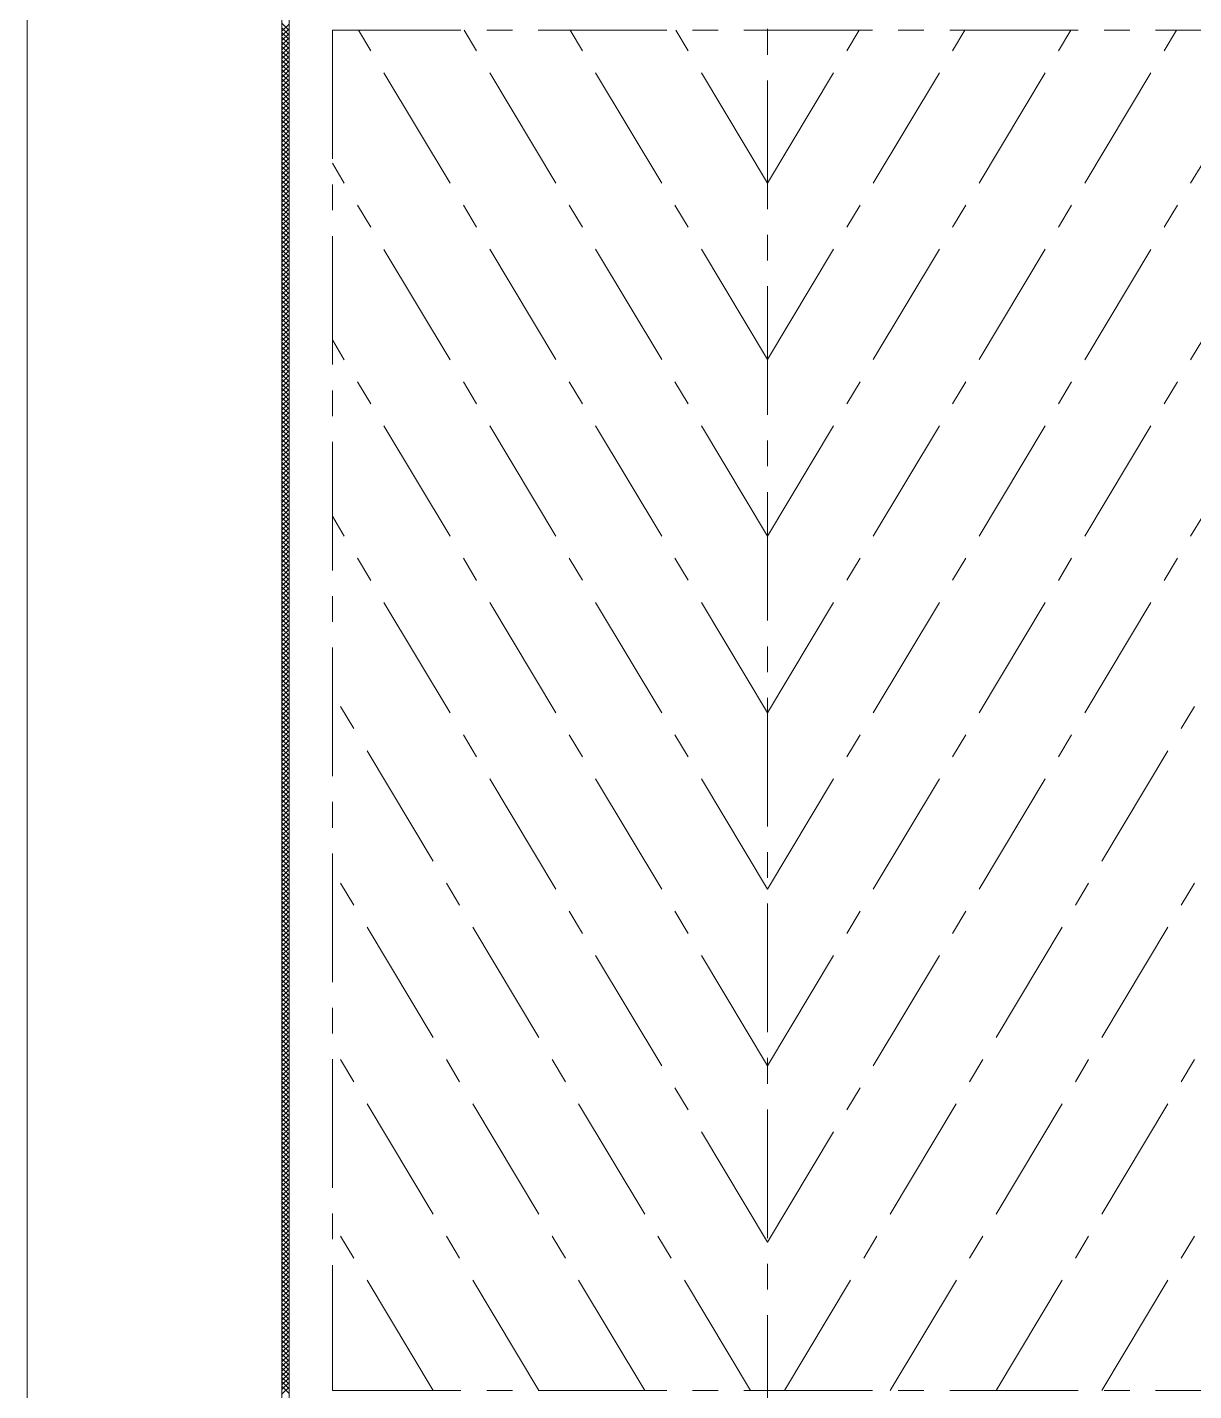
# Model space of a CAD drawing. Header units: millimetres. Extents: x -394 to 6212, y -2458 to 809.
# Drawn here: x 4066.87 to 4089.55, y -1860.12 to -1833.62 of the extents above; entities that cross this region are included whole.
import ezdxf

# ---------------------------------------------------------------- set-up
doc = ezdxf.new("R2010")
doc.units = ezdxf.units.MM
doc.linetypes.add('CENTERX2', pattern=[4, 2.5, -0.5, 0.5, -0.5])
for name, color, linetype, lineweight, true_color in [('1', 1, 'Continuous', 18, 0xff0000), ('2', 2, 'Continuous', 18, 0xffff00), ('3', 3, 'CENTERX2', 18, 0x00ff00)]:
    doc.layers.add(name, color=color, linetype=linetype, lineweight=lineweight, true_color=true_color)

msp = doc.modelspace()

# ---------------------------------------------------------------- linework, layer by layer
at = {"layer": '1'}
for p, q in [((4066.8749, -1814.1727), (4066.8749, -1879.42347)), ((4071.82578, -1831.91353), (4071.82578, -1861.7109)), ((4071.96417, -1832.80801), (4071.96417, -1860.78816))]:
    msp.add_line(p, q, dxfattribs=at)
at = {"layer": '2'}
for p, q in [((4071.96417, -1833.67807), (4071.82578, -1833.53968)), ((4071.82578, -1833.6943), (4071.96417, -1833.55591)), ((4071.96417, -1833.76787), (4071.82578, -1833.62948)), ((4071.82578, -1833.7841), (4071.96417, -1833.64571)), ((4071.96417, -1833.85767), (4071.82578, -1833.71928)), ((4071.82578, -1833.8739), (4071.96417, -1833.73552)), ((4071.96417, -1833.94748), (4071.82578, -1833.80909)), ((4071.82578, -1833.96371), (4071.96417, -1833.82532)), ((4071.96417, -1834.03728), (4071.82578, -1833.89889)), ((4071.82578, -1834.05351), (4071.96417, -1833.91512)), ((4071.96417, -1834.12708), (4071.82578, -1833.98869)), ((4071.82578, -1834.14331), (4071.96417, -1834.00492)), ((4071.96417, -1834.21688), (4071.82578, -1834.07849)), ((4071.82578, -1834.23312), (4071.96417, -1834.09473)), ((4071.96417, -1834.30669), (4071.82578, -1834.1683)), ((4071.82578, -1834.32292), (4071.96417, -1834.18453)), ((4071.96417, -1834.39649), (4071.82578, -1834.2581)), ((4071.82578, -1834.41272), (4071.96417, -1834.27433)), ((4071.96417, -1834.48629), (4071.82578, -1834.3479)), ((4071.82578, -1834.50252), (4071.96417, -1834.36413)), ((4071.96417, -1834.57609), (4071.82578, -1834.4377)), ((4071.82578, -1834.59233), (4071.96417, -1834.45394)), ((4071.96417, -1834.6659), (4071.82578, -1834.52751)), ((4071.82578, -1834.68213), (4071.96417, -1834.54374)), ((4071.96417, -1834.7557), (4071.82578, -1834.61731)), ((4071.82578, -1834.77193), (4071.96417, -1834.63354)), ((4071.96417, -1834.8455), (4071.82578, -1834.70711)), ((4071.82578, -1834.86173), (4071.96417, -1834.72334)), ((4071.96417, -1834.9353), (4071.82578, -1834.79692)), ((4071.82578, -1834.95154), (4071.96417, -1834.81315)), ((4071.96417, -1835.02511), (4071.82578, -1834.88672)), ((4071.82578, -1835.04134), (4071.96417, -1834.90295)), ((4071.96417, -1835.11491), (4071.82578, -1834.97652)), ((4071.82578, -1835.13114), (4071.96417, -1834.99275)), ((4071.96417, -1835.20471), (4071.82578, -1835.06632)), ((4071.82578, -1835.22094), (4071.96417, -1835.08255)), ((4071.96417, -1835.29451), (4071.82578, -1835.15613)), ((4071.82578, -1835.31075), (4071.96417, -1835.17236)), ((4071.96417, -1835.38432), (4071.82578, -1835.24593)), ((4071.82578, -1835.40055), (4071.96417, -1835.26216)), ((4071.96417, -1835.47412), (4071.82578, -1835.33573)), ((4071.82578, -1835.49035), (4071.96417, -1835.35196)), ((4071.96417, -1835.56392), (4071.82578, -1835.42553)), ((4071.82578, -1835.58015), (4071.96417, -1835.44176)), ((4071.96417, -1835.65373), (4071.82578, -1835.51534)), ((4071.82578, -1835.66996), (4071.96417, -1835.53157)), ((4071.96417, -1835.74353), (4071.82578, -1835.60514)), ((4071.82578, -1835.75976), (4071.96417, -1835.62137)), ((4071.96417, -1835.83333), (4071.82578, -1835.69494)), ((4071.82578, -1835.84956), (4071.96417, -1835.71117)), ((4071.96417, -1835.92313), (4071.82578, -1835.78474)), ((4071.82578, -1835.93936), (4071.96417, -1835.80097)), ((4071.96417, -1836.01294), (4071.82578, -1835.87455)), ((4071.82578, -1836.02917), (4071.96417, -1835.89078)), ((4071.96417, -1836.10274), (4071.82578, -1835.96435)), ((4071.82578, -1836.11897), (4071.96417, -1835.98058)), ((4071.96417, -1836.19254), (4071.82578, -1836.05415)), ((4071.82578, -1836.20877), (4071.96417, -1836.07038)), ((4071.96417, -1836.28234), (4071.82578, -1836.14395)), ((4071.82578, -1836.29857), (4071.96417, -1836.16018)), ((4071.96417, -1836.37215), (4071.82578, -1836.23376)), ((4071.82578, -1836.38838), (4071.96417, -1836.24999)), ((4071.96417, -1836.46195), (4071.82578, -1836.32356)), ((4071.82578, -1836.47818), (4071.96417, -1836.33979)), ((4071.96417, -1836.55175), (4071.82578, -1836.41336)), ((4071.82578, -1836.56798), (4071.96417, -1836.42959)), ((4071.96417, -1836.64155), (4071.82578, -1836.50316)), ((4071.82578, -1836.65778), (4071.96417, -1836.51939)), ((4071.96417, -1836.73136), (4071.82578, -1836.59297)), ((4071.82578, -1836.74759), (4071.96417, -1836.6092)), ((4071.96417, -1836.82116), (4071.82578, -1836.68277)), ((4071.82578, -1836.83739), (4071.96417, -1836.699)), ((4071.96417, -1836.91096), (4071.82578, -1836.77257)), ((4071.82578, -1836.92719), (4071.96417, -1836.7888)), ((4071.96417, -1837.00076), (4071.82578, -1836.86237)), ((4071.82578, -1837.01699), (4071.96417, -1836.87861)), ((4071.96417, -1837.09057), (4071.82578, -1836.95218)), ((4071.82578, -1837.1068), (4071.96417, -1836.96841)), ((4071.96417, -1837.18037), (4071.82578, -1837.04198)), ((4071.82578, -1837.1966), (4071.96417, -1837.05821)), ((4071.96417, -1837.27017), (4071.82578, -1837.13178)), ((4071.82578, -1837.2864), (4071.96417, -1837.14801)), ((4071.96417, -1837.35997), (4071.82578, -1837.22158)), ((4071.82578, -1837.3762), (4071.96417, -1837.23782)), ((4071.96417, -1837.44978), (4071.82578, -1837.31139)), ((4071.82578, -1837.46601), (4071.96417, -1837.32762)), ((4071.96417, -1837.53958), (4071.82578, -1837.40119)), ((4071.82578, -1837.55581), (4071.96417, -1837.41742)), ((4071.96417, -1837.62938), (4071.82578, -1837.49099)), ((4071.82578, -1837.64561), (4071.96417, -1837.50722)), ((4071.96417, -1837.71918), (4071.82578, -1837.58079)), ((4071.82578, -1837.73542), (4071.96417, -1837.59703)), ((4071.96417, -1837.80899), (4071.82578, -1837.6706)), ((4071.82578, -1837.82522), (4071.96417, -1837.68683)), ((4071.96417, -1837.89879), (4071.82578, -1837.7604)), ((4071.82578, -1837.91502), (4071.96417, -1837.77663)), ((4071.96417, -1837.98859), (4071.82578, -1837.8502)), ((4071.82578, -1838.00482), (4071.96417, -1837.86643)), ((4071.96417, -1838.07839), (4071.82578, -1837.94)), ((4071.82578, -1838.09463), (4071.96417, -1837.95624)), ((4071.96417, -1838.1682), (4071.82578, -1838.02981)), ((4071.82578, -1838.18443), (4071.96417, -1838.04604)), ((4071.96417, -1838.258), (4071.82578, -1838.11961)), ((4071.82578, -1838.27423), (4071.96417, -1838.13584)), ((4071.96417, -1838.3478), (4071.82578, -1838.20941)), ((4071.82578, -1838.36403), (4071.96417, -1838.22564)), ((4071.96417, -1838.4376), (4071.82578, -1838.29922)), ((4071.82578, -1838.45384), (4071.96417, -1838.31545)), ((4071.96417, -1838.52741), (4071.82578, -1838.38902)), ((4071.82578, -1838.54364), (4071.96417, -1838.40525)), ((4071.96417, -1838.61721), (4071.82578, -1838.47882)), ((4071.82578, -1838.63344), (4071.96417, -1838.49505)), ((4071.96417, -1838.70701), (4071.82578, -1838.56862)), ((4071.82578, -1838.72324), (4071.96417, -1838.58485)), ((4071.96417, -1838.79681), (4071.82578, -1838.65843)), ((4071.82578, -1838.81305), (4071.96417, -1838.67466)), ((4071.96417, -1838.88662), (4071.82578, -1838.74823)), ((4071.82578, -1838.90285), (4071.96417, -1838.76446)), ((4071.96417, -1838.97642), (4071.82578, -1838.83803)), ((4071.82578, -1838.99265), (4071.96417, -1838.85426)), ((4071.96417, -1839.06622), (4071.82578, -1838.92783)), ((4071.82578, -1839.08245), (4071.96417, -1838.94406)), ((4071.96417, -1839.15603), (4071.82578, -1839.01764)), ((4071.82578, -1839.17226), (4071.96417, -1839.03387)), ((4071.96417, -1839.24583), (4071.82578, -1839.10744)), ((4071.82578, -1839.26206), (4071.96417, -1839.12367)), ((4071.96417, -1839.33563), (4071.82578, -1839.19724)), ((4071.82578, -1839.35186), (4071.96417, -1839.21347)), ((4071.96417, -1839.42543), (4071.82578, -1839.28704)), ((4071.82578, -1839.44166), (4071.96417, -1839.30327)), ((4071.96417, -1839.51524), (4071.82578, -1839.37685)), ((4071.82578, -1839.53147), (4071.96417, -1839.39308)), ((4071.96417, -1839.60504), (4071.82578, -1839.46665)), ((4071.82578, -1839.62127), (4071.96417, -1839.48288)), ((4071.96417, -1839.69484), (4071.82578, -1839.55645)), ((4071.82578, -1839.71107), (4071.96417, -1839.57268)), ((4071.96417, -1839.78464), (4071.82578, -1839.64625)), ((4071.82578, -1839.80087), (4071.96417, -1839.66248)), ((4071.96417, -1839.87445), (4071.82578, -1839.73606)), ((4071.82578, -1839.89068), (4071.96417, -1839.75229)), ((4071.96417, -1839.96425), (4071.82578, -1839.82586)), ((4071.82578, -1839.98048), (4071.96417, -1839.84209)), ((4071.96417, -1840.05405), (4071.82578, -1839.91566)), ((4071.82578, -1840.07028), (4071.96417, -1839.93189)), ((4071.96417, -1840.14385), (4071.82578, -1840.00546)), ((4071.82578, -1840.16008), (4071.96417, -1840.02169)), ((4071.96417, -1840.23366), (4071.82578, -1840.09527)), ((4071.82578, -1840.24989), (4071.96417, -1840.1115)), ((4071.96417, -1840.32346), (4071.82578, -1840.18507)), ((4071.82578, -1840.33969), (4071.96417, -1840.2013)), ((4071.96417, -1840.41326), (4071.82578, -1840.27487)), ((4071.82578, -1840.42949), (4071.96417, -1840.2911)), ((4071.96417, -1840.50306), (4071.82578, -1840.36467)), ((4071.82578, -1840.51929), (4071.96417, -1840.3809)), ((4071.96417, -1840.59287), (4071.82578, -1840.45448)), ((4071.82578, -1840.6091), (4071.96417, -1840.47071)), ((4071.96417, -1840.68267), (4071.82578, -1840.54428)), ((4071.82578, -1840.6989), (4071.96417, -1840.56051)), ((4071.96417, -1840.77247), (4071.82578, -1840.63408)), ((4071.82578, -1840.7887), (4071.96417, -1840.65031)), ((4071.96417, -1840.86227), (4071.82578, -1840.72388)), ((4071.82578, -1840.8785), (4071.96417, -1840.74012)), ((4071.96417, -1840.95208), (4071.82578, -1840.81369)), ((4071.82578, -1840.96831), (4071.96417, -1840.82992)), ((4071.96417, -1841.04188), (4071.82578, -1840.90349)), ((4071.82578, -1841.05811), (4071.96417, -1840.91972)), ((4071.96417, -1841.13168), (4071.82578, -1840.99329)), ((4071.82578, -1841.14791), (4071.96417, -1841.00952)), ((4071.96417, -1841.22148), (4071.82578, -1841.08309)), ((4071.82578, -1841.23771), (4071.96417, -1841.09933)), ((4071.96417, -1841.31129), (4071.82578, -1841.1729)), ((4071.82578, -1841.32752), (4071.96417, -1841.18913)), ((4071.96417, -1841.40109), (4071.82578, -1841.2627)), ((4071.82578, -1841.41732), (4071.96417, -1841.27893)), ((4071.96417, -1841.49089), (4071.82578, -1841.3525)), ((4071.82578, -1841.50712), (4071.96417, -1841.36873)), ((4071.96417, -1841.58069), (4071.82578, -1841.4423)), ((4071.82578, -1841.59693), (4071.96417, -1841.45854)), ((4071.96417, -1841.6705), (4071.82578, -1841.53211)), ((4071.82578, -1841.68673), (4071.96417, -1841.54834)), ((4071.96417, -1841.7603), (4071.82578, -1841.62191)), ((4071.82578, -1841.77653), (4071.96417, -1841.63814)), ((4071.96417, -1841.8501), (4071.82578, -1841.71171)), ((4071.82578, -1841.86633), (4071.96417, -1841.72794)), ((4071.96417, -1841.9399), (4071.82578, -1841.80151)), ((4071.82578, -1841.95614), (4071.96417, -1841.81775)), ((4071.96417, -1842.02971), (4071.82578, -1841.89132)), ((4071.82578, -1842.04594), (4071.96417, -1841.90755)), ((4071.96417, -1842.11951), (4071.82578, -1841.98112)), ((4071.82578, -1842.13574), (4071.96417, -1841.99735)), ((4071.96417, -1842.20931), (4071.82578, -1842.07092)), ((4071.82578, -1842.22554), (4071.96417, -1842.08715)), ((4071.96417, -1842.29911), (4071.82578, -1842.16073)), ((4071.82578, -1842.31535), (4071.96417, -1842.17696)), ((4071.96417, -1842.38892), (4071.82578, -1842.25053)), ((4071.82578, -1842.40515), (4071.96417, -1842.26676)), ((4071.96417, -1842.47872), (4071.82578, -1842.34033)), ((4071.82578, -1842.49495), (4071.96417, -1842.35656)), ((4071.96417, -1842.56852), (4071.82578, -1842.43013)), ((4071.82578, -1842.58475), (4071.96417, -1842.44636)), ((4071.96417, -1842.65832), (4071.82578, -1842.51994)), ((4071.82578, -1842.67456), (4071.96417, -1842.53617)), ((4071.96417, -1842.74813), (4071.82578, -1842.60974)), ((4071.82578, -1842.76436), (4071.96417, -1842.62597)), ((4071.96417, -1842.83793), (4071.82578, -1842.69954)), ((4071.82578, -1842.85416), (4071.96417, -1842.71577)), ((4071.96417, -1842.92773), (4071.82578, -1842.78934)), ((4071.82578, -1842.94396), (4071.96417, -1842.80557)), ((4071.96417, -1843.01754), (4071.82578, -1842.87915)), ((4071.82578, -1843.03377), (4071.96417, -1842.89538)), ((4071.96417, -1843.10734), (4071.82578, -1842.96895)), ((4071.82578, -1843.12357), (4071.96417, -1842.98518)), ((4071.96417, -1843.19714), (4071.82578, -1843.05875)), ((4071.82578, -1843.21337), (4071.96417, -1843.07498)), ((4071.96417, -1843.28694), (4071.82578, -1843.14855)), ((4071.82578, -1843.30317), (4071.96417, -1843.16478)), ((4071.96417, -1843.37675), (4071.82578, -1843.23836)), ((4071.82578, -1843.39298), (4071.96417, -1843.25459)), ((4071.96417, -1843.46655), (4071.82578, -1843.32816)), ((4071.82578, -1843.48278), (4071.96417, -1843.34439)), ((4071.96417, -1843.55635), (4071.82578, -1843.41796)), ((4071.82578, -1843.57258), (4071.96417, -1843.43419)), ((4071.96417, -1843.64615), (4071.82578, -1843.50776)), ((4071.82578, -1843.66238), (4071.96417, -1843.52399)), ((4071.96417, -1843.73596), (4071.82578, -1843.59757)), ((4071.82578, -1843.75219), (4071.96417, -1843.6138)), ((4071.96417, -1843.82576), (4071.82578, -1843.68737)), ((4071.82578, -1843.84199), (4071.96417, -1843.7036)), ((4071.96417, -1843.91556), (4071.82578, -1843.77717)), ((4071.82578, -1843.93179), (4071.96417, -1843.7934)), ((4071.96417, -1844.00536), (4071.82578, -1843.86697)), ((4071.82578, -1844.02159), (4071.96417, -1843.8832)), ((4071.96417, -1844.09517), (4071.82578, -1843.95678)), ((4071.82578, -1844.1114), (4071.96417, -1843.97301)), ((4071.96417, -1844.18497), (4071.82578, -1844.04658)), ((4071.82578, -1844.2012), (4071.96417, -1844.06281)), ((4071.96417, -1844.27477), (4071.82578, -1844.13638)), ((4071.82578, -1844.291), (4071.96417, -1844.15261)), ((4071.96417, -1844.36457), (4071.82578, -1844.22618)), ((4071.82578, -1844.3808), (4071.96417, -1844.24242)), ((4071.96417, -1844.45438), (4071.82578, -1844.31599)), ((4071.82578, -1844.47061), (4071.96417, -1844.33222)), ((4071.96417, -1844.54418), (4071.82578, -1844.40579)), ((4071.82578, -1844.56041), (4071.96417, -1844.42202)), ((4071.96417, -1844.63398), (4071.82578, -1844.49559)), ((4071.82578, -1844.65021), (4071.96417, -1844.51182)), ((4071.96417, -1844.72378), (4071.82578, -1844.58539)), ((4071.82578, -1844.74001), (4071.96417, -1844.60163)), ((4071.96417, -1844.81359), (4071.82578, -1844.6752)), ((4071.82578, -1844.82982), (4071.96417, -1844.69143)), ((4071.96417, -1844.90339), (4071.82578, -1844.765)), ((4071.82578, -1844.91962), (4071.96417, -1844.78123)), ((4071.96417, -1844.99319), (4071.82578, -1844.8548)), ((4071.82578, -1845.00942), (4071.96417, -1844.87103)), ((4071.96417, -1845.08299), (4071.82578, -1844.9446)), ((4071.82578, -1845.09923), (4071.96417, -1844.96084)), ((4071.96417, -1845.1728), (4071.82578, -1845.03441)), ((4071.82578, -1845.18903), (4071.96417, -1845.05064)), ((4071.96417, -1845.2626), (4071.82578, -1845.12421)), ((4071.82578, -1845.27883), (4071.96417, -1845.14044)), ((4071.96417, -1845.3524), (4071.82578, -1845.21401)), ((4071.82578, -1845.36863), (4071.96417, -1845.23024)), ((4071.96417, -1845.4422), (4071.82578, -1845.30381)), ((4071.82578, -1845.45844), (4071.96417, -1845.32005)), ((4071.96417, -1845.53201), (4071.82578, -1845.39362)), ((4071.82578, -1845.54824), (4071.96417, -1845.40985)), ((4071.96417, -1845.62181), (4071.82578, -1845.48342)), ((4071.82578, -1845.63804), (4071.96417, -1845.49965)), ((4071.96417, -1845.71161), (4071.82578, -1845.57322)), ((4071.82578, -1845.72784), (4071.96417, -1845.58945)), ((4071.96417, -1845.80141), (4071.82578, -1845.66303)), ((4071.82578, -1845.81765), (4071.96417, -1845.67926)), ((4071.96417, -1845.89122), (4071.82578, -1845.75283)), ((4071.82578, -1845.90745), (4071.96417, -1845.76906)), ((4071.96417, -1845.98102), (4071.82578, -1845.84263)), ((4071.82578, -1845.99725), (4071.96417, -1845.85886)), ((4071.96417, -1846.07082), (4071.82578, -1845.93243)), ((4071.82578, -1846.08705), (4071.96417, -1845.94866)), ((4071.96417, -1846.16062), (4071.82578, -1846.02224)), ((4071.82578, -1846.17686), (4071.96417, -1846.03847)), ((4071.96417, -1846.25043), (4071.82578, -1846.11204)), ((4071.82578, -1846.26666), (4071.96417, -1846.12827)), ((4071.96417, -1846.34023), (4071.82578, -1846.20184)), ((4071.82578, -1846.35646), (4071.96417, -1846.21807)), ((4071.96417, -1846.43003), (4071.82578, -1846.29164)), ((4071.82578, -1846.44626), (4071.96417, -1846.30787)), ((4071.96417, -1846.51984), (4071.82578, -1846.38145)), ((4071.82578, -1846.53607), (4071.96417, -1846.39768)), ((4071.96417, -1846.60964), (4071.82578, -1846.47125)), ((4071.82578, -1846.62587), (4071.96417, -1846.48748)), ((4071.96417, -1846.69944), (4071.82578, -1846.56105)), ((4071.82578, -1846.71567), (4071.96417, -1846.57728)), ((4071.96417, -1846.78924), (4071.82578, -1846.65085)), ((4071.82578, -1846.80547), (4071.96417, -1846.66708)), ((4071.96417, -1846.87905), (4071.82578, -1846.74066)), ((4071.82578, -1846.89528), (4071.96417, -1846.75689)), ((4071.96417, -1846.96885), (4071.82578, -1846.83046)), ((4071.82578, -1846.98508), (4071.96417, -1846.84669)), ((4071.96417, -1847.05865), (4071.82578, -1846.92026)), ((4071.82578, -1847.07488), (4071.96417, -1846.93649)), ((4071.96417, -1847.14845), (4071.82578, -1847.01006)), ((4071.82578, -1847.16468), (4071.96417, -1847.02629)), ((4071.96417, -1847.23826), (4071.82578, -1847.09987)), ((4071.82578, -1847.25449), (4071.96417, -1847.1161)), ((4071.96417, -1847.32806), (4071.82578, -1847.18967)), ((4071.82578, -1847.34429), (4071.96417, -1847.2059)), ((4071.96417, -1847.41786), (4071.82578, -1847.27947)), ((4071.82578, -1847.43409), (4071.96417, -1847.2957)), ((4071.96417, -1847.50766), (4071.82578, -1847.36927)), ((4071.82578, -1847.52389), (4071.96417, -1847.3855)), ((4071.96417, -1847.59747), (4071.82578, -1847.45908)), ((4071.82578, -1847.6137), (4071.96417, -1847.47531)), ((4071.96417, -1847.68727), (4071.82578, -1847.54888)), ((4071.82578, -1847.7035), (4071.96417, -1847.56511)), ((4071.96417, -1847.77707), (4071.82578, -1847.63868)), ((4071.82578, -1847.7933), (4071.96417, -1847.65491)), ((4071.96417, -1847.86687), (4071.82578, -1847.72848)), ((4071.82578, -1847.8831), (4071.96417, -1847.74471)), ((4071.96417, -1847.95668), (4071.82578, -1847.81829)), ((4071.82578, -1847.97291), (4071.96417, -1847.83452)), ((4071.96417, -1848.04648), (4071.82578, -1847.90809)), ((4071.82578, -1848.06271), (4071.96417, -1847.92432)), ((4071.96417, -1848.13628), (4071.82578, -1847.99789)), ((4071.82578, -1848.15251), (4071.96417, -1848.01412)), ((4071.96417, -1848.22608), (4071.82578, -1848.08769)), ((4071.82578, -1848.24231), (4071.96417, -1848.10393)), ((4071.96417, -1848.31589), (4071.82578, -1848.1775)), ((4071.82578, -1848.33212), (4071.96417, -1848.19373)), ((4071.96417, -1848.40569), (4071.82578, -1848.2673)), ((4071.82578, -1848.42192), (4071.96417, -1848.28353)), ((4071.96417, -1848.49549), (4071.82578, -1848.3571)), ((4071.82578, -1848.51172), (4071.96417, -1848.37333)), ((4071.96417, -1848.58529), (4071.82578, -1848.4469)), ((4071.82578, -1848.60152), (4071.96417, -1848.46314)), ((4071.96417, -1848.6751), (4071.82578, -1848.53671)), ((4071.82578, -1848.69133), (4071.96417, -1848.55294)), ((4071.96417, -1848.7649), (4071.82578, -1848.62651)), ((4071.82578, -1848.78113), (4071.96417, -1848.64274)), ((4071.96417, -1848.8547), (4071.82578, -1848.71631)), ((4071.82578, -1848.87093), (4071.96417, -1848.73254)), ((4071.96417, -1848.9445), (4071.82578, -1848.80611)), ((4071.82578, -1848.96074), (4071.96417, -1848.82235)), ((4071.96417, -1849.03431), (4071.82578, -1848.89592)), ((4071.82578, -1849.05054), (4071.96417, -1848.91215)), ((4071.96417, -1849.12411), (4071.82578, -1848.98572)), ((4071.82578, -1849.14034), (4071.96417, -1849.00195)), ((4071.96417, -1849.21391), (4071.82578, -1849.07552)), ((4071.82578, -1849.23014), (4071.96417, -1849.09175)), ((4071.96417, -1849.30371), (4071.82578, -1849.16532)), ((4071.82578, -1849.31995), (4071.96417, -1849.18156)), ((4071.96417, -1849.39352), (4071.82578, -1849.25513)), ((4071.82578, -1849.40975), (4071.96417, -1849.27136)), ((4071.96417, -1849.48332), (4071.82578, -1849.34493)), ((4071.82578, -1849.49955), (4071.96417, -1849.36116)), ((4071.96417, -1849.57312), (4071.82578, -1849.43473)), ((4071.82578, -1849.58935), (4071.96417, -1849.45096)), ((4071.96417, -1849.66292), (4071.82578, -1849.52454)), ((4071.82578, -1849.67916), (4071.96417, -1849.54077)), ((4071.96417, -1849.75273), (4071.82578, -1849.61434)), ((4071.82578, -1849.76896), (4071.96417, -1849.63057)), ((4071.96417, -1849.84253), (4071.82578, -1849.70414)), ((4071.82578, -1849.85876), (4071.96417, -1849.72037)), ((4071.96417, -1849.93233), (4071.82578, -1849.79394)), ((4071.82578, -1849.94856), (4071.96417, -1849.81017)), ((4071.96417, -1850.02214), (4071.82578, -1849.88375)), ((4071.82578, -1850.03837), (4071.96417, -1849.89998)), ((4071.96417, -1850.11194), (4071.82578, -1849.97355)), ((4071.82578, -1850.12817), (4071.96417, -1849.98978)), ((4071.96417, -1850.20174), (4071.82578, -1850.06335)), ((4071.82578, -1850.21797), (4071.96417, -1850.07958)), ((4071.96417, -1850.29154), (4071.82578, -1850.15315)), ((4071.82578, -1850.30777), (4071.96417, -1850.16938)), ((4071.96417, -1850.38135), (4071.82578, -1850.24296)), ((4071.82578, -1850.39758), (4071.96417, -1850.25919)), ((4071.96417, -1850.47115), (4071.82578, -1850.33276)), ((4071.82578, -1850.48738), (4071.96417, -1850.34899)), ((4071.96417, -1850.56095), (4071.82578, -1850.42256)), ((4071.82578, -1850.57718), (4071.96417, -1850.43879)), ((4071.96417, -1850.65075), (4071.82578, -1850.51236)), ((4071.82578, -1850.66698), (4071.96417, -1850.52859)), ((4071.96417, -1850.74056), (4071.82578, -1850.60217)), ((4071.82578, -1850.75679), (4071.96417, -1850.6184)), ((4071.96417, -1850.83036), (4071.82578, -1850.69197)), ((4071.82578, -1850.84659), (4071.96417, -1850.7082)), ((4071.96417, -1850.92016), (4071.82578, -1850.78177)), ((4071.82578, -1850.93639), (4071.96417, -1850.798)), ((4071.96417, -1851.00996), (4071.82578, -1850.87157)), ((4071.82578, -1851.02619), (4071.96417, -1850.8878)), ((4071.96417, -1851.09977), (4071.82578, -1850.96138)), ((4071.82578, -1851.116), (4071.96417, -1850.97761)), ((4071.96417, -1851.18957), (4071.82578, -1851.05118)), ((4071.82578, -1851.2058), (4071.96417, -1851.06741)), ((4071.96417, -1851.27937), (4071.82578, -1851.14098)), ((4071.82578, -1851.2956), (4071.96417, -1851.15721)), ((4071.96417, -1851.36917), (4071.82578, -1851.23078)), ((4071.82578, -1851.3854), (4071.96417, -1851.24701)), ((4071.96417, -1851.45898), (4071.82578, -1851.32059)), ((4071.82578, -1851.47521), (4071.96417, -1851.33682)), ((4071.96417, -1851.54878), (4071.82578, -1851.41039)), ((4071.82578, -1851.56501), (4071.96417, -1851.42662)), ((4071.96417, -1851.63858), (4071.82578, -1851.50019)), ((4071.82578, -1851.65481), (4071.96417, -1851.51642)), ((4071.96417, -1851.72838), (4071.82578, -1851.58999)), ((4071.82578, -1851.74461), (4071.96417, -1851.60623)), ((4071.96417, -1851.81819), (4071.82578, -1851.6798)), ((4071.82578, -1851.83442), (4071.96417, -1851.69603)), ((4071.96417, -1851.90799), (4071.82578, -1851.7696)), ((4071.82578, -1851.92422), (4071.96417, -1851.78583)), ((4071.96417, -1851.99779), (4071.82578, -1851.8594)), ((4071.82578, -1852.01402), (4071.96417, -1851.87563)), ((4071.96417, -1852.08759), (4071.82578, -1851.9492)), ((4071.82578, -1852.10382), (4071.96417, -1851.96544)), ((4071.96417, -1852.1774), (4071.82578, -1852.03901)), ((4071.82578, -1852.19363), (4071.96417, -1852.05524)), ((4071.96417, -1852.2672), (4071.82578, -1852.12881)), ((4071.82578, -1852.28343), (4071.96417, -1852.14504)), ((4071.96417, -1852.357), (4071.82578, -1852.21861)), ((4071.82578, -1852.37323), (4071.96417, -1852.23484)), ((4071.96417, -1852.4468), (4071.82578, -1852.30841)), ((4071.82578, -1852.46304), (4071.96417, -1852.32465)), ((4071.96417, -1852.53661), (4071.82578, -1852.39822)), ((4071.82578, -1852.55284), (4071.96417, -1852.41445)), ((4071.96417, -1852.62641), (4071.82578, -1852.48802)), ((4071.82578, -1852.64264), (4071.96417, -1852.50425)), ((4071.96417, -1852.71621), (4071.82578, -1852.57782)), ((4071.82578, -1852.73244), (4071.96417, -1852.59405)), ((4071.96417, -1852.80601), (4071.82578, -1852.66762)), ((4071.82578, -1852.82225), (4071.96417, -1852.68386)), ((4071.96417, -1852.89582), (4071.82578, -1852.75743)), ((4071.82578, -1852.91205), (4071.96417, -1852.77366)), ((4071.96417, -1852.98562), (4071.82578, -1852.84723)), ((4071.82578, -1853.00185), (4071.96417, -1852.86346)), ((4071.96417, -1853.07542), (4071.82578, -1852.93703)), ((4071.82578, -1853.09165), (4071.96417, -1852.95326)), ((4071.96417, -1853.16522), (4071.82578, -1853.02684)), ((4071.82578, -1853.18146), (4071.96417, -1853.04307)), ((4071.96417, -1853.25503), (4071.82578, -1853.11664)), ((4071.82578, -1853.27126), (4071.96417, -1853.13287)), ((4071.96417, -1853.34483), (4071.82578, -1853.20644)), ((4071.82578, -1853.36106), (4071.96417, -1853.22267)), ((4071.96417, -1853.43463), (4071.82578, -1853.29624)), ((4071.82578, -1853.45086), (4071.96417, -1853.31247)), ((4071.96417, -1853.52443), (4071.82578, -1853.38605)), ((4071.82578, -1853.54067), (4071.96417, -1853.40228)), ((4071.96417, -1853.61424), (4071.82578, -1853.47585)), ((4071.82578, -1853.63047), (4071.96417, -1853.49208)), ((4071.96417, -1853.70404), (4071.82578, -1853.56565)), ((4071.82578, -1853.72027), (4071.96417, -1853.58188)), ((4071.96417, -1853.79384), (4071.82578, -1853.65545)), ((4071.82578, -1853.81007), (4071.96417, -1853.67168)), ((4071.96417, -1853.88365), (4071.82578, -1853.74526)), ((4071.82578, -1853.89988), (4071.96417, -1853.76149)), ((4071.96417, -1853.97345), (4071.82578, -1853.83506)), ((4071.82578, -1853.98968), (4071.96417, -1853.85129)), ((4071.96417, -1854.06325), (4071.82578, -1853.92486)), ((4071.82578, -1854.07948), (4071.96417, -1853.94109)), ((4071.96417, -1854.15305), (4071.82578, -1854.01466)), ((4071.82578, -1854.16928), (4071.96417, -1854.03089)), ((4071.96417, -1854.24286), (4071.82578, -1854.10447)), ((4071.82578, -1854.25909), (4071.96417, -1854.1207)), ((4071.96417, -1854.33266), (4071.82578, -1854.19427)), ((4071.82578, -1854.34889), (4071.96417, -1854.2105)), ((4071.96417, -1854.42246), (4071.82578, -1854.28407)), ((4071.82578, -1854.43869), (4071.96417, -1854.3003)), ((4071.96417, -1854.51226), (4071.82578, -1854.37387)), ((4071.82578, -1854.52849), (4071.96417, -1854.3901)), ((4071.96417, -1854.60207), (4071.82578, -1854.46368)), ((4071.82578, -1854.6183), (4071.96417, -1854.47991)), ((4071.96417, -1854.69187), (4071.82578, -1854.55348)), ((4071.82578, -1854.7081), (4071.96417, -1854.56971)), ((4071.96417, -1854.78167), (4071.82578, -1854.64328)), ((4071.82578, -1854.7979), (4071.96417, -1854.65951)), ((4071.96417, -1854.87147), (4071.82578, -1854.73308)), ((4071.82578, -1854.8877), (4071.96417, -1854.74931)), ((4071.96417, -1854.96128), (4071.82578, -1854.82289)), ((4071.82578, -1854.97751), (4071.96417, -1854.83912)), ((4071.96417, -1855.05108), (4071.82578, -1854.91269)), ((4071.82578, -1855.06731), (4071.96417, -1854.92892)), ((4071.96417, -1855.14088), (4071.82578, -1855.00249)), ((4071.82578, -1855.15711), (4071.96417, -1855.01872)), ((4071.96417, -1855.23068), (4071.82578, -1855.09229)), ((4071.82578, -1855.24691), (4071.96417, -1855.10852)), ((4071.96417, -1855.32049), (4071.82578, -1855.1821)), ((4071.82578, -1855.33672), (4071.96417, -1855.19833)), ((4071.96417, -1855.41029), (4071.82578, -1855.2719)), ((4071.82578, -1855.42652), (4071.96417, -1855.28813)), ((4071.96417, -1855.50009), (4071.82578, -1855.3617)), ((4071.82578, -1855.51632), (4071.96417, -1855.37793)), ((4071.96417, -1855.58989), (4071.82578, -1855.4515)), ((4071.82578, -1855.60612), (4071.96417, -1855.46774)), ((4071.96417, -1855.6797), (4071.82578, -1855.54131)), ((4071.82578, -1855.69593), (4071.96417, -1855.55754)), ((4071.96417, -1855.7695), (4071.82578, -1855.63111)), ((4071.82578, -1855.78573), (4071.96417, -1855.64734)), ((4071.96417, -1855.8593), (4071.82578, -1855.72091)), ((4071.82578, -1855.87553), (4071.96417, -1855.73714)), ((4071.96417, -1855.9491), (4071.82578, -1855.81071)), ((4071.82578, -1855.96533), (4071.96417, -1855.82695)), ((4071.96417, -1856.03891), (4071.82578, -1855.90052)), ((4071.82578, -1856.05514), (4071.96417, -1855.91675)), ((4071.96417, -1856.12871), (4071.82578, -1855.99032)), ((4071.82578, -1856.14494), (4071.96417, -1856.00655)), ((4071.96417, -1856.21851), (4071.82578, -1856.08012)), ((4071.82578, -1856.23474), (4071.96417, -1856.09635)), ((4071.96417, -1856.30831), (4071.82578, -1856.16992)), ((4071.82578, -1856.32455), (4071.96417, -1856.18616)), ((4071.96417, -1856.39812), (4071.82578, -1856.25973)), ((4071.82578, -1856.41435), (4071.96417, -1856.27596)), ((4071.96417, -1856.48792), (4071.82578, -1856.34953)), ((4071.82578, -1856.50415), (4071.96417, -1856.36576)), ((4071.96417, -1856.57772), (4071.82578, -1856.43933)), ((4071.82578, -1856.59395), (4071.96417, -1856.45556)), ((4071.96417, -1856.66752), (4071.82578, -1856.52914)), ((4071.82578, -1856.68376), (4071.96417, -1856.54537)), ((4071.96417, -1856.75733), (4071.82578, -1856.61894)), ((4071.82578, -1856.77356), (4071.96417, -1856.63517)), ((4071.96417, -1856.84713), (4071.82578, -1856.70874)), ((4071.82578, -1856.86336), (4071.96417, -1856.72497)), ((4071.96417, -1856.93693), (4071.82578, -1856.79854)), ((4071.82578, -1856.95316), (4071.96417, -1856.81477)), ((4071.96417, -1857.02673), (4071.82578, -1856.88835)), ((4071.82578, -1857.04297), (4071.96417, -1856.90458)), ((4071.96417, -1857.11654), (4071.82578, -1856.97815)), ((4071.82578, -1857.13277), (4071.96417, -1856.99438)), ((4071.96417, -1857.20634), (4071.82578, -1857.06795)), ((4071.82578, -1857.22257), (4071.96417, -1857.08418)), ((4071.96417, -1857.29614), (4071.82578, -1857.15775)), ((4071.82578, -1857.31237), (4071.96417, -1857.17398)), ((4071.96417, -1857.38595), (4071.82578, -1857.24756)), ((4071.82578, -1857.40218), (4071.96417, -1857.26379)), ((4071.96417, -1857.47575), (4071.82578, -1857.33736)), ((4071.82578, -1857.49198), (4071.96417, -1857.35359)), ((4071.96417, -1857.56555), (4071.82578, -1857.42716)), ((4071.82578, -1857.58178), (4071.96417, -1857.44339)), ((4071.96417, -1857.65535), (4071.82578, -1857.51696)), ((4071.82578, -1857.67158), (4071.96417, -1857.53319)), ((4071.96417, -1857.74516), (4071.82578, -1857.60677)), ((4071.82578, -1857.76139), (4071.96417, -1857.623)), ((4071.96417, -1857.83496), (4071.82578, -1857.69657)), ((4071.82578, -1857.85119), (4071.96417, -1857.7128)), ((4071.96417, -1857.92476), (4071.82578, -1857.78637)), ((4071.82578, -1857.94099), (4071.96417, -1857.8026)), ((4071.96417, -1858.01456), (4071.82578, -1857.87617)), ((4071.82578, -1858.03079), (4071.96417, -1857.8924)), ((4071.96417, -1858.10437), (4071.82578, -1857.96598)), ((4071.82578, -1858.1206), (4071.96417, -1857.98221)), ((4071.96417, -1858.19417), (4071.82578, -1858.05578)), ((4071.82578, -1858.2104), (4071.96417, -1858.07201)), ((4071.96417, -1858.28397), (4071.82578, -1858.14558)), ((4071.82578, -1858.3002), (4071.96417, -1858.16181)), ((4071.96417, -1858.37377), (4071.82578, -1858.23538)), ((4071.82578, -1858.39), (4071.96417, -1858.25161)), ((4071.96417, -1858.46358), (4071.82578, -1858.32519)), ((4071.82578, -1858.47981), (4071.96417, -1858.34142)), ((4071.96417, -1858.55338), (4071.82578, -1858.41499)), ((4071.82578, -1858.56961), (4071.96417, -1858.43122)), ((4071.96417, -1858.64318), (4071.82578, -1858.50479)), ((4071.82578, -1858.65941), (4071.96417, -1858.52102)), ((4071.96417, -1858.73298), (4071.82578, -1858.59459)), ((4071.82578, -1858.74921), (4071.96417, -1858.61082)), ((4071.96417, -1858.82279), (4071.82578, -1858.6844)), ((4071.82578, -1858.83902), (4071.96417, -1858.70063)), ((4071.96417, -1858.91259), (4071.82578, -1858.7742)), ((4071.82578, -1858.92882), (4071.96417, -1858.79043)), ((4071.96417, -1859.00239), (4071.82578, -1858.864)), ((4071.82578, -1859.01862), (4071.96417, -1858.88023)), ((4071.96417, -1859.09219), (4071.82578, -1858.9538)), ((4071.82578, -1859.10842), (4071.96417, -1858.97004)), ((4071.96417, -1859.182), (4071.82578, -1859.04361)), ((4071.82578, -1859.19823), (4071.96417, -1859.05984)), ((4071.96417, -1859.2718), (4071.82578, -1859.13341)), ((4071.82578, -1859.28803), (4071.96417, -1859.14964)), ((4071.96417, -1859.3616), (4071.82578, -1859.22321)), ((4071.82578, -1859.37783), (4071.96417, -1859.23944)), ((4071.96417, -1859.4514), (4071.82578, -1859.31301)), ((4071.82578, -1859.46763), (4071.96417, -1859.32925)), ((4071.96417, -1859.54121), (4071.82578, -1859.40282)), ((4071.82578, -1859.55744), (4071.96417, -1859.41905)), ((4071.96417, -1859.63101), (4071.82578, -1859.49262)), ((4071.82578, -1859.64724), (4071.96417, -1859.50885)), ((4071.96417, -1859.72081), (4071.82578, -1859.58242)), ((4071.82578, -1859.73704), (4071.96417, -1859.59865)), ((4071.96417, -1859.81061), (4071.82578, -1859.67222)), ((4071.82578, -1859.82685), (4071.96417, -1859.68846)), ((4071.96417, -1859.90042), (4071.82578, -1859.76203)), ((4071.82578, -1859.91665), (4071.96417, -1859.77826)), ((4071.96417, -1859.99022), (4071.82578, -1859.85183)), ((4071.82578, -1860.00645), (4071.96417, -1859.86806)), ((4071.96417, -1860.08002), (4071.82578, -1859.94163)), ((4071.82578, -1860.09625), (4071.96417, -1859.95786)), ((4071.96417, -1860.16982), (4071.82578, -1860.03143)), ((4071.82578, -1860.18606), (4071.96417, -1860.04767))]:
    msp.add_line(p, q, dxfattribs=at)
at = {"layer": '3'}
for p, q in [((4081.26358, -1861.15015), (4081.26358, -1831.29977)), ((4072.80515, -1833.67487), (4106.642, -1833.67487)), ((4072.80515, -1833.67487), (4072.80515, -1860.1152)), ((4081.26358, -1846.93917), (4073.31338, -1833.67487)), ((4081.26358, -1843.50782), (4075.37002, -1833.67487)), ((4081.26358, -1840.07647), (4077.42667, -1833.67487)), ((4081.26358, -1836.64512), (4079.48331, -1833.67487)), ((4081.26358, -1836.64512), (4083.04385, -1833.67487)), ((4081.26358, -1840.07647), (4085.10049, -1833.67487)), ((4081.26358, -1843.50782), (4087.15713, -1833.67487)), ((4081.26358, -1846.93917), (4089.21377, -1833.67487)), ((4081.26358, -1850.37053), (4072.80515, -1836.25828)), ((4081.26358, -1850.37053), (4089.72358, -1836.25566)), ((4081.26358, -1853.80189), (4072.80515, -1839.68964)), ((4081.26358, -1853.80189), (4089.72358, -1839.68702)), ((4081.26358, -1857.23325), (4072.80515, -1843.121)), ((4081.26358, -1857.23325), (4089.72358, -1843.11838)), ((4080.93428, -1860.1152), (4072.80515, -1846.55236)), ((4081.59288, -1860.1152), (4089.72358, -1846.54974)), ((4078.87763, -1860.1152), (4072.80515, -1849.98372)), ((4083.64952, -1860.1152), (4089.72358, -1849.98109)), ((4076.82098, -1860.1152), (4072.80515, -1853.41508)), ((4085.70617, -1860.1152), (4089.72358, -1853.41245)), ((4074.76434, -1860.1152), (4072.80515, -1856.84644)), ((4087.76281, -1860.1152), (4089.72358, -1856.84381)), ((4072.80515, -1860.1152), (4106.642, -1860.1152))]:
    msp.add_line(p, q, dxfattribs=at)

doc.saveas('drawing.dxf')
